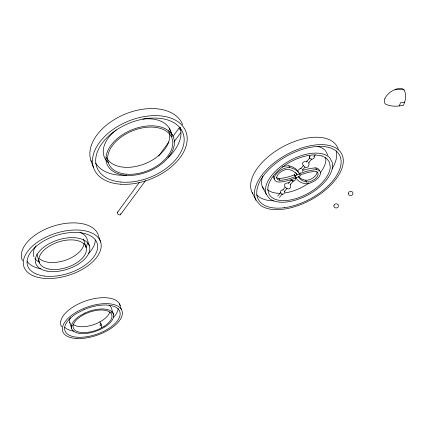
<?xml version="1.0" encoding="UTF-8"?>
<svg xmlns="http://www.w3.org/2000/svg" width="427" height="427" viewBox="0 0 427 427"><rect width="100%" height="100%" fill="white"/><g stroke="black" fill="none" stroke-linecap="round" stroke-linejoin="round"><path stroke-width="0.64" d="M284.873 192.331L284.531 190.853M399.288 105.96L400.467 102.822L404.679 102.144M302.748 171.403L302.855 170.608M310.023 155.834C307.397 160.077 315.788 160.424 314.085 156.074M309.826 156.133L309.586 157.173M295.671 179.532L294.155 181.048L292.244 180.861M298.35 170.25L299.594 168.83L301.195 168.665M283.149 189.962C278.778 189.23 280.491 196.468 284.04 193.725M117.42 212.422L139.458 182.26M158.748 155.866L168.98 141.865M172.919 136.48L179.217 127.86M120.617 214.466L145.516 180.626M173.97 141.956L180.685 132.824M277.726 196.057L280.71 192.513M282.839 189.983L284.969 187.448M288.38 183.402L291.358 179.858M300.736 168.718L303.293 165.676M306.271 162.132L309.682 158.081M279.375 197.482L282.364 193.938M284.499 191.413L287.067 188.376M290.056 184.838L293.472 180.792M295.18 178.769L296.034 177.755M299.45 173.709L300.304 172.7M302.444 170.17L305.006 167.133M308.422 163.087L311.838 159.041M313.973 156.517L315.254 154.996M295.1 175.78L300.624 173.33A35.564 18.249 -28.5 0 1 316.69 169.647L318.473 170.101L319.732 170.997L320.389 172.273A10.627 5.551 -29.2 0 1 315.884 179.997A10.627 5.551 -29.2 0 1 305.332 183.775A35.345 18.612 -30.2 0 1 296.455 178.646L294.102 174.002M300.032 175.097L300.715 174.819A33.034 16.952 -28.5 0 1 314.069 171.505L316.588 171.739A8.022 4.19 -29.2 0 1 316.717 177.226A8.022 4.19 -29.2 0 1 308.331 181.987L305.695 181.838A32.708 17.224 -30.2 0 1 298.697 177.333L298.393 176.831M296.269 173.533L297.021 174.862L296.712 174.355A32.271 17.197 -27.5 0 0 289.447 169.652L286.666 169.471A8.193 4.409 -28.4 0 0 278.046 174.371A8.193 4.409 -28.4 0 0 278.521 180.023L281.163 180.242A35.484 19.477 -29.3 0 0 294.699 176.879L295.388 176.602L294.39 174.824L293.707 175.102A35.42 19.514 -29.3 0 1 280.187 178.449L277.545 178.23A8.182 4.419 -28.4 0 1 276.499 177.557M298.975 177.066A32.655 17.256 -30.2 0 0 304.697 180.082L307.333 180.237A8.006 4.195 -29.2 0 0 317.021 171.622M395.002 89.579L402.853 89.579L404.081 89.964M307.413 161.171C295.543 161.096 309.5 174.179 309.025 162.724M289.207 182.799C277.102 183.012 292.153 195.651 290.563 183.936M291.54 180.226L292.121 180.781M291.833 180.6L292.5 181.021M255.992 200.103L260.347 205.238A48.678 25.695 -28.8 0 0 335.195 180.087A48.678 25.695 -28.8 0 0 306.725 146.557A48.678 25.695 -28.8 0 0 255.992 200.103L252.165 192.609A48.32 25.914 -28.9 0 1 285.316 145.474A48.32 25.914 -28.9 0 1 338.253 149.343M252.165 192.609L252.901 193.479M266.288 194.306L269.266 198.4A36.791 19.407 -28.8 0 0 309.356 194.152A36.791 19.407 -28.8 0 0 332.259 162.441L329.857 157.953A36.791 19.407 -28.8 0 0 288.689 161.235A36.791 19.407 -28.8 0 0 266.288 194.306L262.381 186.845A36.525 19.578 -28.9 0 1 262.829 176.047M262.381 186.845L264.276 189.465M295.708 172.577L296.018 173.09M298.436 172.038L297.966 171.254A34.811 18.623 -27.5 0 0 288.769 165.799A10.84 5.855 -28.4 0 0 282.348 167.016M303.319 170.245A35.5 18.292 -28.5 0 1 315.665 167.891L316.69 169.647M305.7 180.311L306.698 182.062M288.769 165.799L289.773 167.592A34.87 18.585 -27.5 0 1 298.969 173.031L300.309 175.919L294.806 178.358A38.195 20.971 -29.3 0 1 278.553 182.105L276.664 181.678L275.271 180.792L274.47 179.516A10.856 5.845 -28.4 0 1 278.756 171.483A10.856 5.845 -28.4 0 1 289.773 167.592M302.524 169.54L302.679 169.823M278.9 178.545L279.877 180.338M325.737 151.222L327.867 155.198M169.172 128.073L172.332 134.969M90.924 160.541L93.534 167.715M100.703 242.152A40.319 21.974 -17.8 0 0 37.549 242.093A40.319 21.974 -17.8 0 0 48.491 278.548A40.319 21.974 -17.8 0 0 100.703 242.152L98.311 235.245A40.053 22.119 -17.7 0 0 52.222 226.518A40.053 22.119 -17.7 0 0 22.487 260.812M119.496 303.848L121.503 309.676M113.603 314.752L111.644 308.908A22.017 10.584 -19.2 0 0 109.061 305.193M89.419 245.973L87.097 239.024A28.038 15.479 -17.7 0 0 80.068 232.331M86.062 247.116L83.761 240.15A24.472 13.509 -17.7 0 0 83.308 239.067M99.913 321.819L100.591 323.928M101.103 325.523A0.966 0.785 -56.1 0 1 100.025 324.707A0.966 0.785 -56.1 0 1 101.418 323.944A0.966 0.785 -56.1 0 1 101.103 325.523L101.786 327.648M69.75 322.284L71.512 328.262M39.423 262.915L37.405 255.784A24.472 13.509 -17.7 0 1 36.903 254.076M325.545 157.515L325.918 159.944A33.979 18.212 -28.9 0 1 320.223 172.807M309.586 157.307L309.596 157.659M336.198 150.79A45.908 24.617 -28.9 0 1 332.179 168.558M273.552 200.845A45.908 24.617 -28.9 0 1 256.622 194.872M120.676 213.799A1.905 1.18 35.8 0 1 119.629 214.909A1.905 1.18 35.8 0 1 117.569 213.596A1.905 1.18 35.8 0 1 117.905 212.032M180.947 130.23A2.071 1.051 36.4 0 1 179.217 128.495A2.071 1.051 36.4 0 1 180.045 127.513M91.362 161.721A49.254 31.192 -22.4 0 1 125.49 113.95A49.254 31.192 -22.4 0 1 182.676 124.785M180.194 127.422A46.02 29.137 -22.4 0 1 168.046 157.579M126.232 175.209A46.02 29.137 -22.4 0 1 95.675 163.119M170.736 131.676A35.601 22.53 -22.4 0 1 171.259 136.629M108.389 162.772A35.601 22.53 -22.4 0 1 116.304 129.915M142.976 119.069A35.601 22.53 -22.4 0 1 170.325 130.427M168.628 130.785A33.882 21.441 -22.4 0 1 147.897 162.457A33.882 21.441 -22.4 0 1 107.631 159.533M107.268 159.02A33.882 21.441 -22.4 0 1 106.328 157.387M95.29 240.059A36.279 20.032 -17.7 0 1 88.544 253.462M40.928 268.791A36.279 20.032 -17.7 0 1 27.2 261.489M87.428 243.086A28.038 15.479 -17.7 0 1 85.966 247.42M39.471 262.258A28.038 15.479 -17.7 0 1 34.865 258.468M34 256.931A28.038 15.479 -17.7 0 1 35.937 245.931M84.071 243.694A24.472 13.509 -17.7 0 1 65.294 260.294A24.472 13.509 -17.7 0 1 39.583 258.73M61.595 326.778A31.23 15.014 -19.2 0 1 84.888 301.238A31.23 15.014 -19.2 0 1 120.19 305.673M118.172 308.369A28.881 13.883 -19.2 0 1 113.651 317.165M73.679 331.128A28.881 13.883 -19.2 0 1 64.797 327.258M111.426 311.822A22.017 10.584 -19.2 0 1 111.047 312.852M72.697 325.849A22.017 10.584 -19.2 0 1 71.64 325.107M70.156 323.314A22.017 10.584 -19.2 0 1 70.295 317.795M109.766 312.116A20.224 9.72 -19.2 0 1 102.085 320.629L97.746 323.009A20.224 9.72 -19.2 0 1 73.204 324.333M317.832 146.461A36.525 19.578 -28.9 0 1 325.438 150.667M308.956 183.13A33.979 18.212 -28.9 0 1 284.083 193.031M279.904 193.308A33.979 18.212 -28.9 0 1 267.521 189.684M315.665 167.891A10.611 5.562 -29.2 0 1 319.359 170.522M274.305 178.993A10.84 5.855 -28.4 0 1 273.349 176.116M333.909 205.643C333.444 208.536 338.115 208.846 338.44 206.118C338.899 203.225 334.229 202.916 333.909 205.643M348.379 193.228C347.909 196.158 352.643 196.452 352.969 193.698C353.444 190.768 348.71 190.474 348.379 193.228M384.871 98.648L384.3 100.697L384.428 102.48L385.229 103.889A41.419 22.049 -35.5 0 0 398.183 106.077L403.483 105.277L405.036 100.911A37.96 20.395 -33.2 0 0 404.508 90.759L403.953 89.723A11.775 6.266 -34.3 0 0 395.434 89.376L392.733 90.636A11.775 6.266 -34.3 0 0 384.871 98.648M84.824 313.087L79.881 315.809A22.135 10.504 -19.3 0 0 82.4 333.599A22.135 10.504 -19.3 0 0 113.641 316.396A22.135 10.504 -19.3 0 0 84.824 313.087M103.969 326.452L99.603 328.838A20.331 9.645 -19.3 0 1 73.129 325.769A20.331 9.645 -19.3 0 1 101.93 310.007A20.331 9.645 -19.3 0 1 103.969 326.452M84.028 309.628L77.282 313.055A29.031 13.776 -19.3 0 0 77.586 337.245A29.031 13.776 -19.3 0 0 119.934 315.724A29.031 13.776 -19.3 0 0 84.028 309.628M321.937 155.919L315.489 154.926A34.229 18.057 -28.8 0 0 283.507 166.316A34.229 18.057 -28.8 0 0 267.857 189.732L269.138 194.365A34.229 18.057 -28.8 0 0 302.908 196.009A34.229 18.057 -28.8 0 0 330.268 167.176L329.548 162.303L326.724 158.449L321.937 155.919M284.441 207.698A46.249 24.408 -28.8 0 0 340.5 157.44A46.249 24.408 -28.8 0 0 271.871 166.653A46.249 24.408 -28.8 0 0 284.441 207.698M120.894 184.229A49.607 31.032 -22.4 0 0 186.893 135.242A49.607 31.032 -22.4 0 0 111.714 130.443A49.607 31.032 -22.4 0 0 120.894 184.229M120.868 182.046A46.351 28.993 -22.4 0 0 184.042 137.377A46.351 28.993 -22.4 0 0 114.879 131.014A46.351 28.993 -22.4 0 0 120.868 182.046M125.816 175.332A35.852 22.417 -22.4 0 0 174.28 140.472A35.852 22.417 -22.4 0 0 120.483 136.08A35.852 22.417 -22.4 0 0 125.816 175.332M126.2 174.179A34.128 21.334 -22.4 0 0 172.705 141.289A34.128 21.334 -22.4 0 0 121.786 136.624A34.128 21.334 -22.4 0 0 126.2 174.179M44.253 276.034A36.519 19.898 -17.8 0 0 97.65 246.961A36.519 19.898 -17.8 0 0 45.166 240.177A36.519 19.898 -17.8 0 0 44.253 276.034M46.965 271.097A28.219 15.372 -17.8 0 0 89.734 250.019A28.219 15.372 -17.8 0 0 50.973 242.766A28.219 15.372 -17.8 0 0 46.965 271.097M49.078 269.101A24.638 13.418 -17.8 0 0 86.361 250.638A24.638 13.418 -17.8 0 0 52.446 244.393A24.638 13.418 -17.8 0 0 49.078 269.101M76.849 338.531A31.395 14.902 -19.3 0 0 122.368 313.461A31.395 14.902 -19.3 0 0 77.794 311.315A31.395 14.902 -19.3 0 0 76.849 338.531"/></g></svg>
